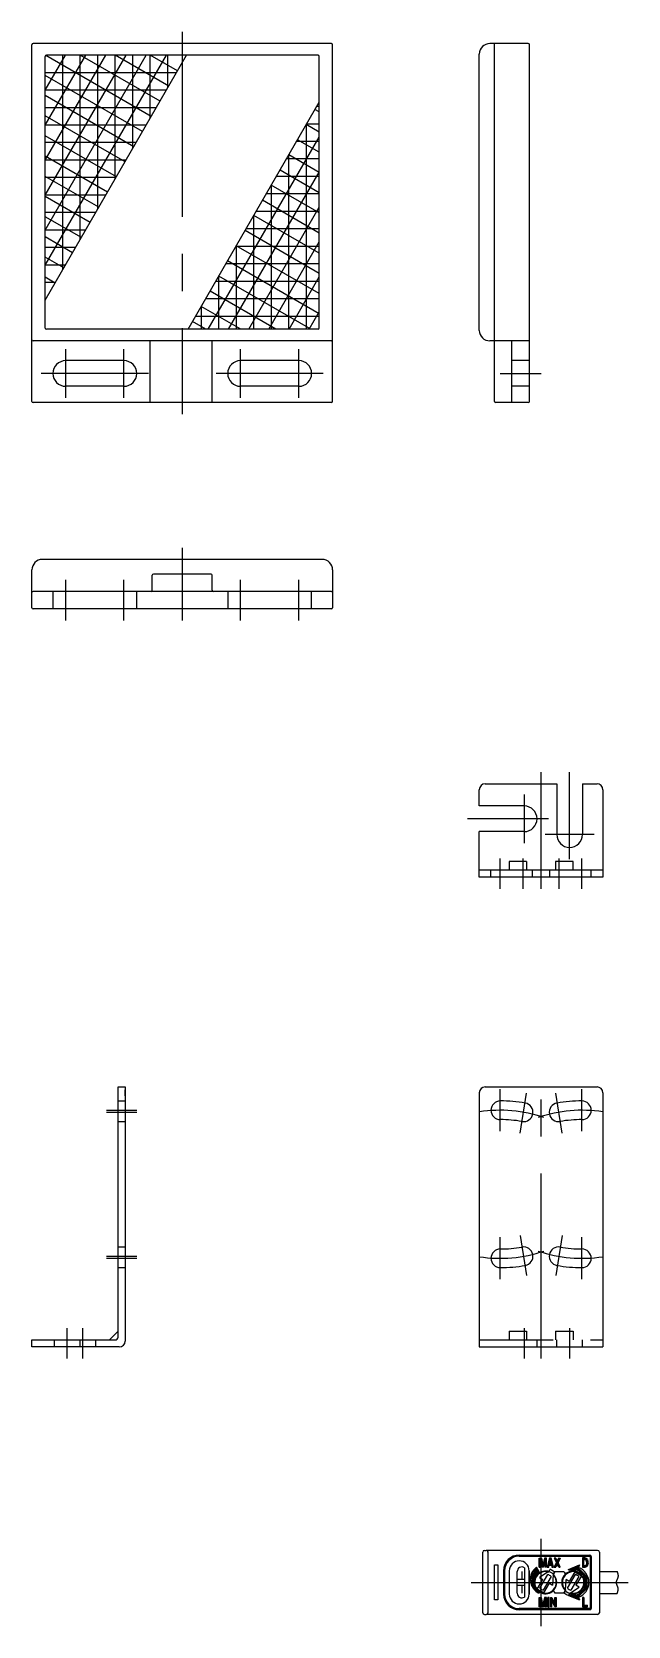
# Model space of a CAD drawing. Extents: x -19 to 102, y -28 to 519.
# Drawn here: x 0 to 102.3, y 245.7 to 519.2 of the extents above; entities that cross this region are included whole.
import ezdxf

# ---------------------------------------------------------------- set-up
doc = ezdxf.new("R2010")
doc.units = 0
doc.linetypes.add('CENTER', pattern=[50.8, 31.75, -6.35, 6.35, -6.35])
doc.linetypes.add('DASHED', pattern=[19.05, 12.7, -6.35])
doc.layers.get('0').update_dxf_attribs({"linetype": 'CONTINUOUS'})
doc.layers.add('CENTER', color=1, linetype='CONTINUOUS')

# ---------------------------------------------------------------- blocks, each defined once
blk = doc.blocks.new('*U2')
at = {"color": 3, "linetype": 'CONTINUOUS'}
for points in [[(88.82, 257.41), (88.43, 255.84), (88.96, 257.07)], [(88.96, 257.07), (89.1, 257.41), (88.82, 257.41)], [(89.1, 257.41), (88.96, 257.07), (89.49, 255.84)], [(88.96, 257.07), (88.43, 255.84), (88.81, 256.41)], [(88.81, 256.41), (88.43, 255.84), (88.75, 256.18)], [(88.75, 256.18), (88.43, 255.84), (88.69, 255.84)], [(88.75, 256.18), (89.11, 256.41), (88.81, 256.41)], [(89.11, 256.41), (88.75, 256.18), (89.17, 256.18)], [(88.96, 257.07), (89.11, 256.41), (89.49, 255.84)], [(89.11, 256.41), (89.17, 256.18), (89.49, 255.84)], [(89.17, 256.18), (89.23, 255.84), (89.49, 255.84)]]:
    blk.add_solid(points, dxfattribs=at)
blk = doc.blocks.new('*U3')
at = {"color": 3, "linetype": 'CONTINUOUS'}
for points in [[(90.14, 256.96), (89.91, 257.41), (89.63, 257.41)], [(89.63, 257.41), (89.98, 256.68), (90.14, 256.96)], [(90.14, 256.96), (90.62, 257.41), (90.33, 257.41)], [(90.62, 257.41), (90.14, 256.96), (90.27, 256.68)], [(89.98, 256.68), (89.59, 255.84), (90.14, 256.38)], [(90.14, 256.38), (89.59, 255.84), (89.88, 255.84)], [(90.14, 256.96), (89.98, 256.68), (90.27, 256.68)], [(89.98, 256.68), (90.14, 256.38), (90.27, 256.68)], [(90.27, 256.68), (90.14, 256.38), (90.65, 255.84)], [(90.14, 256.38), (90.38, 255.84), (90.65, 255.84)]]:
    blk.add_solid(points, dxfattribs=at)
blk = doc.blocks.new('*U4')
at = {"color": 3, "linetype": 'CONTINUOUS', "extrusion": (0, 0, -1)}
for points in [[(-87.06, 257.41), (-87.29, 256.96), (-87.06, 255.84)], [(-87.29, 256.96), (-87.06, 257.41), (-87.41, 257.41)], [(-87.41, 257.41), (-87.67, 256.26), (-87.29, 256.96)], [(-87.92, 257.41), (-88.03, 256.96), (-87.67, 256.26)], [(-88.03, 256.96), (-87.92, 257.41), (-88.27, 257.41)], [(-88.27, 257.41), (-88.27, 255.84), (-88.03, 256.96)], [(-87.29, 256.96), (-87.29, 255.84), (-87.06, 255.84)], [(-87.29, 256.96), (-87.67, 256.26), (-87.53, 255.84)], [(-87.67, 256.26), (-87.79, 255.84), (-87.53, 255.84)], [(-88.03, 256.96), (-87.79, 255.84), (-87.67, 256.26)], [(-88.03, 256.96), (-88.27, 255.84), (-88.03, 255.84)]]:
    blk.add_solid(points, dxfattribs=at)
blk = doc.blocks.new('*U5')
at = {"color": 3, "linetype": 'CONTINUOUS', "extrusion": (0, 0, -1)}
for points in [[(-88.96, 250.64), (-89.2, 250.16), (-88.96, 249.07)], [(-89.2, 250.16), (-88.96, 250.64), (-89.23, 250.64)], [(-89.2, 250.16), (-89.2, 249.07), (-88.96, 249.07)], [(-89.23, 250.64), (-89.73, 249.58), (-89.2, 250.16)], [(-89.2, 250.16), (-89.73, 249.58), (-89.72, 249.07)], [(-89.73, 249.58), (-89.97, 249.07), (-89.72, 249.07)], [(-89.73, 249.58), (-89.73, 250.64), (-89.97, 250.64)], [(-89.97, 250.64), (-89.97, 249.07), (-89.73, 249.58)]]:
    blk.add_solid(points, dxfattribs=at)
blk = doc.blocks.new('*U6')
at = {"color": 3, "linetype": 'CONTINUOUS'}
for points in [[(88.61, 249.86), (88.74, 250.65), (88.49, 250.65)], [(88.61, 249.86), (88.49, 250.65), (88.49, 249.07)], [(88.61, 249.86), (88.49, 249.07), (88.74, 249.07)], [(88.61, 249.86), (88.74, 249.07), (88.74, 250.65)]]:
    blk.add_solid(points, dxfattribs=at)
blk = doc.blocks.new('*U7')
at = {"color": 3, "linetype": 'CONTINUOUS'}
for points in [[(87.06, 250.64), (87.06, 249.07), (87.29, 250.19)], [(87.29, 250.19), (87.41, 250.64), (87.06, 250.64)], [(87.29, 250.19), (87.06, 249.07), (87.29, 249.07)], [(87.41, 250.64), (87.29, 250.19), (87.67, 249.49)], [(87.29, 250.19), (87.53, 249.07), (87.67, 249.49)], [(87.67, 249.49), (87.53, 249.07), (87.79, 249.07)], [(87.92, 250.64), (87.67, 249.49), (88.03, 250.19)], [(88.03, 250.19), (87.67, 249.49), (87.79, 249.07)], [(88.03, 250.19), (88.27, 250.64), (87.92, 250.64)], [(88.27, 250.64), (88.03, 250.19), (88.27, 249.07)], [(88.03, 250.19), (88.03, 249.07), (88.27, 249.07)]]:
    blk.add_solid(points, dxfattribs=at)
blk = doc.blocks.new('*U8')
at = {"color": 3, "linetype": 'CONTINUOUS'}
for points in [[(94.94, 257.42), (94.85, 257.43), (94.46, 257.43)], [(94.46, 257.43), (94.69, 257.18), (94.94, 257.42)], [(94.46, 257.43), (94.46, 255.84), (94.69, 257.18)], [(94.69, 257.18), (94.46, 255.84), (94.69, 256.09)], [(94.94, 257.42), (94.69, 257.18), (95.02, 257.4)], [(95.02, 257.4), (94.69, 257.18), (95.1, 257.37)], [(95.1, 257.37), (94.69, 257.18), (95.17, 257.32)], [(95.17, 257.32), (94.69, 257.18), (95.24, 257.26)], [(95.24, 257.26), (94.69, 257.18), (95.31, 257.18)], [(95.31, 257.18), (94.69, 257.18), (94.84, 257.18)], [(95.31, 257.18), (94.84, 257.18), (94.89, 257.17)], [(95.31, 257.18), (94.89, 257.17), (95.36, 257.07)], [(94.89, 257.17), (94.94, 257.16), (95.36, 257.07)], [(94.94, 257.16), (94.99, 257.14), (95.36, 257.07)], [(94.99, 257.14), (95.03, 257.11), (95.36, 257.07)], [(95.03, 257.11), (95.07, 257.07), (95.36, 257.07)], [(95.31, 256.09), (94.46, 255.84), (95.24, 256.01)], [(94.84, 256.09), (94.46, 255.84), (95.31, 256.09)], [(94.46, 255.84), (94.84, 256.09), (94.69, 256.09)], [(95.24, 256.01), (94.46, 255.84), (95.17, 255.95)], [(95.17, 255.95), (94.46, 255.84), (95.1, 255.9)], [(95.1, 255.9), (94.46, 255.84), (95.02, 255.87)], [(95.02, 255.87), (94.46, 255.84), (94.93, 255.85)], [(94.93, 255.85), (94.46, 255.84), (94.84, 255.84)], [(94.89, 256.1), (94.84, 256.09), (95.31, 256.09)], [(94.94, 256.11), (94.89, 256.1), (95.31, 256.09)], [(94.99, 256.13), (94.94, 256.11), (95.31, 256.09)], [(95.03, 256.16), (94.99, 256.13), (95.31, 256.09)], [(95.36, 256.2), (95.03, 256.16), (95.31, 256.09)], [(95.07, 256.2), (95.03, 256.16), (95.36, 256.2)], [(95.07, 257.07), (95.11, 257.02), (95.39, 256.95)], [(95.36, 257.07), (95.07, 257.07), (95.39, 256.95)], [(95.11, 256.25), (95.07, 256.2), (95.36, 256.2)], [(95.11, 257.02), (95.14, 256.95), (95.39, 256.95)], [(95.14, 256.32), (95.11, 256.25), (95.36, 256.2)], [(95.14, 256.95), (95.16, 256.86), (95.39, 256.95)], [(95.16, 256.41), (95.14, 256.32), (95.39, 256.32)], [(95.39, 256.32), (95.14, 256.32), (95.36, 256.2)], [(95.39, 256.95), (95.16, 256.86), (95.42, 256.8)], [(95.16, 256.86), (95.18, 256.76), (95.42, 256.8)], [(95.18, 256.51), (95.16, 256.41), (95.42, 256.47)], [(95.42, 256.47), (95.16, 256.41), (95.39, 256.32)], [(95.42, 256.8), (95.18, 256.76), (95.42, 256.64)], [(95.18, 256.76), (95.18, 256.64), (95.42, 256.64)], [(95.42, 256.64), (95.18, 256.51), (95.42, 256.47)], [(95.18, 256.64), (95.18, 256.51), (95.42, 256.64)]]:
    blk.add_solid(points, dxfattribs=at)
blk = doc.blocks.new('*U9')
at = {"color": 3, "linetype": 'CONTINUOUS'}
for points in [[(94.7, 249.33), (94.7, 250.64), (94.46, 250.64)], [(94.46, 250.64), (94.46, 249.07), (94.7, 249.33)], [(95.33, 249.33), (94.46, 249.07), (95.33, 249.07)], [(94.46, 249.07), (95.33, 249.33), (94.7, 249.33)]]:
    blk.add_solid(points, dxfattribs=at)
blk = doc.blocks.new('*U10')
at = {"color": 3, "linetype": 'CONTINUOUS', "extrusion": (0, 0, -1)}
for points in [[(-93.96, 256.24), (-93.79, 255.78), (-92.05, 255.47)], [(-93.79, 255.78), (-93.76, 255.25), (-92.05, 255.47)], [(-92.05, 255.47), (-93.76, 255.25), (-92.11, 255.31)], [(-93.79, 255.78), (-95.34, 254.31), (-93.76, 255.25)], [(-93.76, 255.25), (-95.34, 254.31), (-94.9, 254.07)], [(-94.9, 252.42), (-95.34, 252.17), (-93.76, 251.23)], [(-95.34, 252.17), (-93.79, 250.71), (-93.76, 251.23)], [(-95.34, 254.31), (-95.34, 252.17), (-94.9, 254.07)], [(-94.9, 254.07), (-95.34, 252.17), (-94.9, 252.42)], [(-92.11, 251.18), (-93.79, 250.71), (-92.05, 251.02)], [(-92.05, 251.02), (-93.79, 250.71), (-93.96, 250.24)], [(-93.76, 251.23), (-93.79, 250.71), (-92.11, 251.18)]]:
    blk.add_solid(points, dxfattribs=at)
blk = doc.blocks.new('*U11')
at = {"color": 3, "linetype": 'CONTINUOUS'}
for points in [[(86.6, 255.86), (85.6, 254.39), (87.06, 255.06)], [(87.06, 255.06), (85.6, 254.39), (86.14, 253.96)], [(85.6, 254.39), (85.77, 252.62), (86.14, 253.96)], [(86.14, 253.96), (85.77, 252.62), (86.14, 252.53)], [(85.77, 252.62), (87.04, 251.38), (86.14, 252.53)], [(86.14, 252.53), (87.04, 251.38), (87.06, 251.42)]]:
    blk.add_solid(points, dxfattribs=at)

msp = doc.modelspace()

# ---------------------------------------------------------------- linework, layer by layer
at = {"color": 7, "linetype": 'CONTINUOUS'}
for p, q in [((0, 455.84), (0, 517.04)), ((51.4, 517.24), (0.2, 517.24)), ((51.6, 455.84), (51.6, 517.04)), ((85.16, 517.24), (78.56, 517.24)), ((79.36, 455.84), (79.36, 517.24)), ((85.36, 455.84), (85.36, 517.04)), ((2.3, 503.24), (9.23, 515.24)), ((2.3, 497.24), (12.69, 515.24)), ((2.3, 491.24), (16.16, 515.24)), ((2.3, 485.24), (19.62, 515.24)), ((2.3, 479.24), (23.08, 515.24)), ((2.3, 473.24), (26.55, 515.24)), ((2.3, 509.24), (5.76, 515.24)), ((2.3, 468.44), (2.3, 515.04)), ((20.49, 504.74), (2.38, 515.2)), ((49.1, 515.24), (2.5, 515.24)), ((5.3, 478.44), (5.3, 515.24)), ((8.3, 483.64), (8.3, 515.24)), ((21.99, 507.34), (8.3, 515.24)), ((11.3, 488.83), (11.3, 515.24)), ((14.3, 494.03), (14.3, 515.24)), ((23.49, 509.94), (14.3, 515.24)), ((17.3, 499.22), (17.3, 515.24)), ((20.3, 504.42), (20.3, 515.24)), ((24.99, 512.54), (20.3, 515.24)), ((23.3, 509.62), (23.3, 515.24)), ((49.3, 468.44), (49.3, 515.04)), ((76.76, 468.04), (76.76, 515.44)), ((24.82, 512.24), (2.3, 512.24)), ((18.99, 502.15), (2.3, 511.78)), ((23.08, 509.24), (2.3, 509.24)), ((17.49, 499.55), (2.3, 508.32)), ((21.35, 506.24), (2.3, 506.24)), ((26.81, 468.24), (49.3, 507.2)), ((49.3, 506.44), (48.87, 506.44)), ((15.99, 496.95), (2.3, 504.85)), ((19.62, 503.24), (2.3, 503.24)), ((49.3, 502.05), (47.07, 503.34)), ((47.1, 468.24), (47.1, 503.39)), ((49.3, 503.44), (47.13, 503.44)), ((49.3, 505.51), (48.57, 505.93)), ((14.49, 494.35), (2.3, 501.39)), ((30.27, 468.24), (49.3, 501.2)), ((49.3, 498.58), (45.57, 500.74)), ((17.89, 500.24), (2.3, 500.24)), ((12.99, 491.75), (2.3, 497.92)), ((49.3, 495.12), (44.07, 498.14)), ((44.1, 468.24), (44.1, 498.19)), ((49.3, 500.44), (45.4, 500.44)), ((16.16, 497.24), (2.3, 497.24)), ((33.74, 468.24), (49.3, 495.2)), ((49.3, 491.66), (42.57, 495.54)), ((49.3, 497.44), (43.67, 497.44)), ((11.49, 489.15), (2.3, 494.46)), ((14.42, 494.24), (2.3, 494.24)), ((49.3, 488.19), (41.07, 492.94)), ((41.1, 468.24), (41.1, 492.99)), ((49.3, 494.44), (41.94, 494.44)), ((12.69, 491.24), (2.3, 491.24)), ((9.99, 486.56), (2.3, 490.99)), ((49.3, 484.73), (39.57, 490.35)), ((49.3, 491.44), (40.21, 491.44)), ((10.96, 488.24), (2.3, 488.24)), ((8.49, 483.96), (2.3, 487.53)), ((37.2, 468.24), (49.3, 489.2)), ((49.3, 481.26), (38.07, 487.75)), ((38.1, 468.24), (38.1, 487.8)), ((49.3, 488.44), (38.47, 488.44)), ((9.23, 485.24), (2.3, 485.24)), ((49.3, 477.8), (36.57, 485.15)), ((49.3, 485.44), (36.74, 485.44)), ((6.99, 481.36), (2.3, 484.07)), ((7.5, 482.24), (2.3, 482.24)), ((49.3, 482.44), (35.01, 482.44)), ((49.3, 474.34), (35.07, 482.55)), ((35.1, 468.24), (35.1, 482.6)), ((40.67, 468.24), (49.3, 483.2)), ((5.49, 478.76), (2.3, 480.6)), ((5.76, 479.24), (2.3, 479.24)), ((49.3, 479.44), (33.28, 479.44)), ((49.3, 470.87), (33.57, 479.95)), ((3.99, 476.16), (2.3, 477.14)), ((4.03, 476.24), (2.3, 476.24)), ((49.3, 476.44), (31.54, 476.44)), ((47.85, 468.24), (32.07, 477.35)), ((32.1, 468.24), (32.1, 477.4)), ((44.13, 468.24), (49.3, 477.2)), ((49.3, 473.44), (29.81, 473.44)), ((41.85, 468.24), (30.57, 474.76)), ((49.3, 470.44), (28.08, 470.44)), ((35.85, 468.24), (29.07, 472.16)), ((29.1, 468.24), (29.1, 472.21)), ((47.6, 468.24), (49.3, 471.2)), ((49.1, 468.24), (2.5, 468.24)), ((29.85, 468.24), (27.57, 469.56)), ((51.4, 466.24), (0.2, 466.24)), ((20.3, 455.64), (20.3, 466.24)), ((30.95, 455.64), (30.95, 466.24)), ((79.36, 466.24), (78.56, 466.24)), ((85.36, 466.24), (79.36, 466.24)), ((82.36, 455.64), (82.36, 466.24)), ((15.8, 462.84), (5.8, 462.84)), ((45.8, 462.84), (35.8, 462.84)), ((15.8, 458.44), (5.8, 458.44)), ((45.8, 458.44), (35.8, 458.44)), ((51.4, 455.64), (0.2, 455.64)), ((85.16, 455.64), (79.56, 455.64)), ((0, 420.44), (0, 426.94)), ((49.8, 428.74), (1.8, 428.74)), ((51.6, 426.94), (51.6, 420.44)), ((20.65, 423.44), (20.65, 426.04)), ((30.75, 426.24), (20.85, 426.24)), ((30.95, 423.44), (30.95, 426.04)), ((51.4, 423.24), (0.2, 423.24)), ((51.4, 420.24), (0.2, 420.24)), ((76.76, 386.44), (76.76, 389.24)), ((77.76, 390.24), (90.06, 390.24)), ((90.06, 390.24), (90.06, 381.54)), ((94.46, 390.24), (96.96, 390.24)), ((94.46, 390.24), (94.46, 381.54)), ((97.96, 389.24), (97.96, 375.44)), ((84.46, 386.44), (76.76, 386.44)), ((76.76, 375.44), (76.76, 382.04)), ((84.46, 382.04), (76.76, 382.04)), ((97.96, 375.44), (76.76, 375.44)), ((76.76, 374.24), (76.76, 375.44)), ((84.86, 376.94), (81.86, 376.94)), ((81.86, 376.94), (81.86, 375.44)), ((84.86, 376.94), (84.86, 375.44)), ((92.86, 376.94), (89.86, 376.94)), ((89.86, 376.94), (89.86, 375.44)), ((92.86, 375.44), (92.86, 376.94)), ((97.96, 375.44), (97.96, 374.24)), ((97.96, 374.24), (76.76, 374.24)), ((97.96, 374.24), (76.76, 374.24)), ((14.8, 295.34), (14.8, 338.24)), ((14.8, 338.24), (16, 338.24)), ((16, 338.24), (16, 294.64)), ((16, 337.74), (16, 336.74)), ((16, 336.74), (16, 337.74)), ((76.76, 337.24), (76.76, 314.04)), ((77.76, 338.24), (96.96, 338.24)), ((97.96, 337.24), (97.96, 293.64)), ((80.36, 332.66), (80.36, 332.65)), ((94.36, 332.66), (94.36, 332.65)), ((76.76, 314.04), (76.76, 293.64)), ((80.36, 310.43), (80.36, 310.44)), ((94.36, 310.43), (94.36, 310.44)), ((13.3, 294.84), (14.8, 296.34)), ((14.8, 295.34), (14.8, 296.34)), ((0, 294.84), (3.8, 294.84)), ((0, 293.64), (0, 294.84)), ((3.8, 293.64), (0, 293.64)), ((3.8, 294.84), (8.2, 294.84)), ((3.8, 294.84), (3.8, 293.64)), ((8.2, 293.64), (3.8, 293.64)), ((8.2, 294.84), (13.3, 294.84)), ((8.2, 294.84), (8.2, 293.64)), ((15, 293.64), (8.2, 293.64)), ((13.3, 294.84), (14.3, 294.84)), ((76.76, 293.64), (97.96, 293.64)), ((77.36, 248.04), (77.36, 258.44)), ((77.66, 258.74), (77.93, 258.74)), ((78.42, 258.74), (77.93, 258.74)), ((78.21, 258.44), (78.21, 248.04)), ((79.06, 258.74), (78.42, 258.74)), ((96.16, 258.74), (79.06, 258.74)), ((83.61, 257.94), (95.71, 257.94)), ((83.61, 257.74), (95.71, 257.74)), ((87.06, 257.41), (87.41, 257.41)), ((87.06, 255.84), (87.06, 257.41)), ((87.41, 257.41), (87.67, 256.26)), ((87.92, 257.41), (87.67, 256.26)), ((88.27, 257.41), (87.92, 257.41)), ((88.27, 255.84), (88.27, 257.41)), ((88.82, 257.41), (88.43, 255.84)), ((89.1, 257.41), (88.82, 257.41)), ((89.49, 255.84), (89.1, 257.41)), ((89.91, 257.41), (89.63, 257.41)), ((89.63, 257.41), (89.98, 256.68)), ((89.91, 257.41), (90.14, 256.96)), ((90.33, 257.41), (90.14, 256.96)), ((90.62, 257.41), (90.27, 256.68)), ((90.33, 257.41), (90.62, 257.41)), ((94.85, 257.43), (94.46, 257.43)), ((94.46, 257.43), (94.46, 255.84)), ((94.69, 257.18), (94.84, 257.18)), ((94.69, 256.09), (94.69, 257.18)), ((94.84, 257.18), (94.89, 257.17)), ((94.94, 257.42), (94.85, 257.43)), ((94.94, 257.16), (94.89, 257.17)), ((95.02, 257.4), (94.94, 257.42)), ((94.94, 257.16), (94.99, 257.14)), ((94.99, 257.14), (95.03, 257.11)), ((95.1, 257.37), (95.02, 257.4)), ((95.03, 257.11), (95.07, 257.07)), ((95.17, 257.32), (95.1, 257.37)), ((95.24, 257.26), (95.17, 257.32)), ((95.31, 257.18), (95.24, 257.26)), ((95.31, 257.18), (95.36, 257.07)), ((95.81, 248.84), (95.81, 257.64)), ((96.01, 248.84), (96.01, 257.64)), ((97.06, 258.74), (96.16, 258.74)), ((97.36, 258.44), (97.36, 248.04)), ((79.36, 256.24), (79.96, 256.24)), ((79.36, 250.24), (79.36, 256.24)), ((79.96, 256.24), (79.96, 250.24)), ((80.91, 255.24), (80.91, 251.24)), ((81.11, 255.24), (81.11, 251.24)), ((81.91, 255.24), (81.91, 251.24)), ((81.91, 255.24), (81.91, 251.24)), ((83.26, 253.74), (83.26, 255.09)), ((84.06, 255.09), (84.06, 253.74)), ((84.51, 255.75), (84.51, 253.74)), ((85.31, 251.24), (85.31, 255.24)), ((85.31, 255.24), (85.31, 251.24)), ((87.06, 255.06), (86.6, 255.86)), ((87.06, 255.84), (87.29, 255.84)), ((88.56, 255.04), (87.09, 254.07)), ((87.14, 252.24), (88.49, 254.59)), ((87.29, 256.96), (87.29, 255.84)), ((87.53, 255.84), (87.29, 256.96)), ((87.79, 255.84), (87.53, 255.84)), ((87.79, 255.84), (88.03, 256.96)), ((88.03, 256.96), (88.03, 255.84)), ((88.27, 255.84), (88.03, 255.84)), ((88.43, 255.84), (88.69, 255.84)), ((88.62, 255.02), (88.84, 255.39)), ((88.69, 255.84), (88.75, 256.18)), ((88.75, 256.18), (89.17, 256.18)), ((88.81, 256.41), (88.96, 257.07)), ((89.11, 256.41), (88.81, 256.41)), ((88.96, 257.07), (89.11, 256.41)), ((89.17, 256.18), (89.23, 255.84)), ((89.23, 255.84), (89.49, 255.84)), ((89.44, 254.53), (89.34, 252.77)), ((89.61, 254.94), (89.4, 254.57)), ((89.64, 254.99), (89.49, 254.73)), ((89.59, 255.84), (89.98, 256.68)), ((89.59, 255.84), (89.88, 255.84)), ((91.25, 255.04), (89.73, 255.04)), ((90.14, 256.38), (89.88, 255.84)), ((90.38, 255.84), (90.14, 256.38)), ((90.65, 255.84), (90.27, 256.68)), ((90.38, 255.84), (90.65, 255.84)), ((91.33, 254.99), (91.49, 254.73)), ((91.88, 252.24), (93.24, 254.59)), ((92.05, 255.47), (93.96, 256.24)), ((92.11, 255.31), (92.05, 255.47)), ((93.15, 255.04), (92.2, 253.4)), ((93.08, 255.08), (93.15, 255.04)), ((93.15, 255.04), (94.28, 254.39)), ((94.28, 254.39), (93.33, 252.75)), ((93.96, 256.24), (93.79, 255.78)), ((94.28, 254.39), (94.35, 254.35)), ((94.46, 255.84), (94.84, 255.84)), ((94.84, 256.09), (94.69, 256.09)), ((94.89, 256.1), (94.84, 256.09)), ((94.84, 255.84), (94.93, 255.85)), ((94.94, 256.11), (94.89, 256.1)), ((95.02, 255.87), (94.93, 255.85)), ((94.99, 256.13), (94.94, 256.11)), ((95.03, 256.16), (94.99, 256.13)), ((95.1, 255.9), (95.02, 255.87)), ((95.07, 256.2), (95.03, 256.16)), ((95.07, 257.07), (95.11, 257.02)), ((95.11, 256.25), (95.07, 256.2)), ((95.1, 255.9), (95.17, 255.95)), ((95.11, 257.02), (95.14, 256.95)), ((95.11, 256.25), (95.14, 256.32)), ((95.14, 256.95), (95.16, 256.86)), ((95.16, 256.41), (95.14, 256.32)), ((95.18, 256.76), (95.16, 256.86)), ((95.18, 256.51), (95.16, 256.41)), ((95.17, 255.95), (95.24, 256.01)), ((95.18, 256.76), (95.18, 256.64)), ((95.18, 256.64), (95.18, 256.51)), ((95.31, 256.09), (95.24, 256.01)), ((95.31, 256.09), (95.36, 256.2)), ((95.39, 256.95), (95.36, 257.07)), ((95.36, 256.2), (95.39, 256.32)), ((95.42, 256.8), (95.39, 256.95)), ((95.42, 256.47), (95.39, 256.32)), ((95.42, 256.64), (95.42, 256.8)), ((95.42, 256.47), (95.42, 256.64)), ((97.36, 255.14), (100.42, 255.14)), ((83.26, 252.74), (83.26, 253.74)), ((84.06, 253.74), (83.26, 253.74)), ((83.26, 251.39), (83.26, 252.74)), ((83.26, 252.74), (84.06, 252.74)), ((84.51, 253.74), (84.06, 253.74)), ((84.06, 252.74), (84.06, 251.39)), ((84.06, 252.74), (84.51, 252.74)), ((84.51, 253.74), (84.51, 252.74)), ((84.51, 252.74), (84.51, 250.73)), ((86.7, 252.1), (86.63, 252.14)), ((86.7, 252.1), (87.65, 253.74)), ((87.83, 251.45), (86.7, 252.1)), ((87.09, 254.07), (87.65, 253.74)), ((89.1, 254.24), (87.74, 251.9)), ((87.83, 251.45), (88.78, 253.09)), ((88.78, 253.09), (89.34, 252.77)), ((89.49, 251.76), (89.64, 251.49)), ((91.33, 251.49), (91.49, 251.76)), ((91.36, 251.54), (91.58, 251.91)), ((91.53, 251.96), (91.64, 253.72)), ((92.2, 253.4), (91.64, 253.72)), ((92.41, 251.45), (93.89, 252.42)), ((93.84, 254.24), (92.49, 251.89)), ((93.89, 252.42), (93.33, 252.75)), ((79.96, 250.24), (79.36, 250.24)), ((87.06, 251.42), (87.04, 251.38)), ((87.06, 250.64), (87.41, 250.64)), ((87.06, 249.07), (87.06, 250.64)), ((87.29, 249.07), (87.06, 249.07)), ((87.29, 249.07), (87.29, 250.19)), ((87.29, 250.19), (87.53, 249.07)), ((87.67, 249.49), (87.41, 250.64)), ((87.79, 249.07), (87.53, 249.07)), ((87.92, 250.64), (87.67, 249.49)), ((88.03, 250.19), (87.79, 249.07)), ((87.9, 251.41), (87.83, 251.45)), ((88.27, 250.64), (87.92, 250.64)), ((88.03, 249.07), (88.03, 250.19)), ((88.27, 249.07), (88.03, 249.07)), ((88.27, 250.64), (88.27, 249.07)), ((88.74, 250.65), (88.49, 250.65)), ((88.49, 250.65), (88.49, 249.07)), ((88.49, 249.07), (88.74, 249.07)), ((88.74, 249.07), (88.74, 250.65)), ((88.96, 250.64), (89.23, 250.64)), ((88.96, 250.64), (88.96, 249.07)), ((89.2, 249.07), (88.96, 249.07)), ((89.2, 249.07), (89.2, 250.16)), ((89.72, 249.07), (89.2, 250.16)), ((89.23, 250.64), (89.73, 249.58)), ((89.97, 249.07), (89.72, 249.07)), ((89.73, 251.44), (91.25, 251.44)), ((89.73, 249.58), (89.73, 250.64)), ((89.73, 250.64), (89.97, 250.64)), ((89.97, 250.64), (89.97, 249.07)), ((92.11, 251.18), (92.05, 251.02)), ((92.05, 251.02), (93.96, 250.24)), ((92.36, 251.46), (92.14, 251.09)), ((93.79, 250.71), (93.96, 250.24)), ((94.46, 250.64), (94.46, 249.07)), ((94.7, 250.64), (94.46, 250.64)), ((94.46, 249.07), (95.33, 249.07)), ((94.7, 250.64), (94.7, 249.33)), ((94.7, 249.33), (95.33, 249.33)), ((95.33, 249.07), (95.33, 249.33)), ((97.36, 251.34), (100.42, 251.34)), ((77.66, 247.74), (77.93, 247.74)), ((78.42, 247.74), (77.93, 247.74)), ((79.06, 247.74), (78.42, 247.74)), ((96.16, 247.74), (79.06, 247.74)), ((95.71, 248.74), (83.61, 248.74)), ((95.71, 248.54), (83.61, 248.54)), ((97.06, 247.74), (96.16, 247.74))]:
    msp.add_line(p, q, dxfattribs=at)
at = {"color": 3, "linetype": 'DASHED'}
for p, q in [((85.36, 462.84), (82.36, 462.84)), ((85.36, 458.44), (82.36, 458.44)), ((3.6, 423.24), (3.6, 420.24)), ((18, 420.24), (18, 423.24)), ((33.6, 423.24), (33.6, 420.24)), ((48, 420.24), (48, 423.24)), ((78.76, 374.24), (78.76, 375.44)), ((85.89, 374.24), (85.89, 375.44)), ((88.84, 374.24), (88.84, 375.44)), ((95.96, 374.24), (95.96, 375.44)), ((14.8, 335.84), (16, 335.84)), ((14.8, 332.29), (16, 332.29)), ((14.8, 310.8), (16, 310.8)), ((14.8, 307.25), (16, 307.25)), ((81.86, 296.34), (84.86, 296.34)), ((81.86, 296.34), (81.86, 294.84)), ((84.86, 296.34), (84.86, 294.84)), ((89.86, 296.34), (92.86, 296.34)), ((89.86, 296.34), (89.86, 294.84)), ((92.86, 296.34), (92.86, 294.84)), ((10.9, 294.84), (10.9, 293.64)), ((76.76, 294.84), (97.96, 294.84)), ((86.66, 293.64), (86.66, 294.84)), ((90.06, 293.64), (90.06, 294.84)), ((94.46, 293.64), (94.46, 294.84))]:
    msp.add_line(p, q, dxfattribs=at)
at = {"color": 7}
for points in [[(78.21, 258.44, 0), (78.21, 258.44, 0), (78.21, 258.45, 0), (78.21, 258.45, 0), (78.21, 258.45, 0), (78.21, 258.45, 0), (78.21, 258.45, 0), (78.21, 258.46, 0), (78.21, 258.46, 0), (78.21, 258.46, 0), (78.21, 258.46, 0), (78.21, 258.46, 0), (78.21, 258.46, 0), (78.21, 258.47, 0), (78.21, 258.47, 0), (78.21, 258.47, 0), (78.21, 258.47, 0), (78.21, 258.47, 0), (78.22, 258.48, 0), (78.22, 258.48, 0), (78.22, 258.48, 0), (78.22, 258.48, 0), (78.22, 258.48, 0), (78.22, 258.49, 0), (78.22, 258.49, 0), (78.22, 258.49, 0), (78.22, 258.49, 0), (78.22, 258.49, 0), (78.22, 258.49, 0), (78.22, 258.5, 0), (78.22, 258.5, 0), (78.22, 258.5, 0), (78.22, 258.5, 0), (78.22, 258.5, 0), (78.22, 258.5, 0), (78.22, 258.51, 0), (78.22, 258.51, 0), (78.22, 258.51, 0), (78.22, 258.51, 0), (78.22, 258.51, 0), (78.22, 258.52, 0), (78.22, 258.52, 0), (78.22, 258.52, 0), (78.22, 258.52, 0), (78.22, 258.52, 0), (78.22, 258.52, 0), (78.22, 258.53, 0), (78.22, 258.53, 0), (78.22, 258.53, 0), (78.22, 258.53, 0), (78.22, 258.53, 0), (78.22, 258.54, 0), (78.22, 258.54, 0), (78.22, 258.54, 0), (78.22, 258.54, 0), (78.22, 258.54, 0), (78.22, 258.54, 0), (78.23, 258.55, 0), (78.23, 258.55, 0), (78.23, 258.55, 0), (78.23, 258.55, 0), (78.23, 258.55, 0), (78.23, 258.55, 0), (78.23, 258.56, 0), (78.23, 258.56, 0), (78.23, 258.56, 0), (78.23, 258.56, 0), (78.23, 258.56, 0), (78.23, 258.56, 0), (78.23, 258.57, 0), (78.23, 258.57, 0), (78.23, 258.57, 0), (78.23, 258.57, 0), (78.23, 258.57, 0), (78.23, 258.57, 0), (78.23, 258.58, 0), (78.23, 258.58, 0), (78.24, 258.58, 0), (78.24, 258.58, 0), (78.24, 258.58, 0), (78.24, 258.58, 0), (78.24, 258.59, 0), (78.24, 258.59, 0), (78.24, 258.59, 0), (78.24, 258.59, 0), (78.24, 258.59, 0), (78.24, 258.6, 0), (78.24, 258.6, 0), (78.24, 258.6, 0), (78.24, 258.6, 0), (78.24, 258.6, 0), (78.24, 258.6, 0), (78.25, 258.61, 0), (78.25, 258.61, 0), (78.25, 258.61, 0), (78.25, 258.61, 0), (78.25, 258.61, 0), (78.25, 258.61, 0), (78.25, 258.62, 0), (78.25, 258.62, 0), (78.25, 258.62, 0), (78.25, 258.62, 0), (78.25, 258.62, 0), (78.25, 258.62, 0), (78.26, 258.62, 0), (78.26, 258.63, 0), (78.26, 258.63, 0), (78.26, 258.63, 0), (78.26, 258.63, 0), (78.26, 258.63, 0), (78.26, 258.63, 0), (78.26, 258.64, 0), (78.26, 258.64, 0), (78.26, 258.64, 0), (78.26, 258.64, 0), (78.27, 258.64, 0), (78.27, 258.64, 0), (78.27, 258.64, 0), (78.27, 258.65, 0), (78.27, 258.65, 0), (78.27, 258.65, 0), (78.27, 258.65, 0), (78.27, 258.65, 0), (78.27, 258.65, 0), (78.27, 258.66, 0), (78.28, 258.66, 0), (78.28, 258.66, 0), (78.28, 258.66, 0), (78.28, 258.66, 0), (78.28, 258.66, 0), (78.28, 258.67, 0), (78.28, 258.67, 0), (78.28, 258.67, 0), (78.28, 258.67, 0), (78.29, 258.67, 0), (78.29, 258.67, 0), (78.29, 258.67, 0), (78.29, 258.68, 0), (78.29, 258.68, 0), (78.29, 258.68, 0), (78.29, 258.68, 0), (78.29, 258.68, 0), (78.3, 258.68, 0), (78.3, 258.68, 0), (78.3, 258.69, 0), (78.3, 258.69, 0), (78.3, 258.69, 0), (78.3, 258.69, 0), (78.3, 258.69, 0), (78.3, 258.69, 0), (78.31, 258.69, 0), (78.31, 258.69, 0), (78.31, 258.69, 0), (78.31, 258.7, 0), (78.31, 258.7, 0), (78.31, 258.7, 0), (78.31, 258.7, 0), (78.31, 258.7, 0), (78.32, 258.7, 0), (78.32, 258.7, 0), (78.32, 258.7, 0), (78.32, 258.71, 0), (78.32, 258.71, 0), (78.32, 258.71, 0), (78.32, 258.71, 0), (78.33, 258.71, 0), (78.33, 258.71, 0), (78.33, 258.71, 0), (78.33, 258.71, 0), (78.33, 258.71, 0), (78.33, 258.71, 0), (78.33, 258.72, 0), (78.34, 258.72, 0), (78.34, 258.72, 0), (78.34, 258.72, 0), (78.34, 258.72, 0), (78.34, 258.72, 0), (78.34, 258.72, 0), (78.35, 258.72, 0), (78.35, 258.72, 0), (78.35, 258.72, 0), (78.35, 258.72, 0), (78.35, 258.73, 0), (78.35, 258.73, 0), (78.36, 258.73, 0), (78.36, 258.73, 0), (78.36, 258.73, 0), (78.36, 258.73, 0), (78.36, 258.73, 0), (78.36, 258.73, 0), (78.37, 258.73, 0), (78.37, 258.73, 0), (78.37, 258.73, 0), (78.37, 258.73, 0), (78.37, 258.73, 0), (78.37, 258.73, 0), (78.38, 258.73, 0), (78.38, 258.73, 0), (78.38, 258.73, 0), (78.38, 258.74, 0), (78.38, 258.74, 0), (78.38, 258.74, 0), (78.39, 258.74, 0), (78.39, 258.74, 0), (78.39, 258.74, 0), (78.39, 258.74, 0), (78.39, 258.74, 0), (78.4, 258.74, 0), (78.4, 258.74, 0), (78.4, 258.74, 0), (78.4, 258.74, 0), (78.4, 258.74, 0), (78.4, 258.74, 0), (78.41, 258.74, 0), (78.41, 258.74, 0), (78.41, 258.74, 0), (78.41, 258.74, 0), (78.41, 258.74, 0), (78.42, 258.74, 0), (78.42, 258.74, 0), (78.42, 258.74, 0), (78.42, 258.74, 0), (78.42, 258.74, 0), (78.42, 258.74, 0)], [(78.42, 247.74, 0), (78.42, 247.74, 0), (78.42, 247.74, 0), (78.42, 247.74, 0), (78.42, 247.75, 0), (78.42, 247.75, 0), (78.41, 247.75, 0), (78.41, 247.75, 0), (78.41, 247.75, 0), (78.41, 247.75, 0), (78.41, 247.75, 0), (78.4, 247.75, 0), (78.4, 247.75, 0), (78.4, 247.75, 0), (78.4, 247.75, 0), (78.4, 247.75, 0), (78.4, 247.75, 0), (78.39, 247.75, 0), (78.39, 247.75, 0), (78.39, 247.75, 0), (78.39, 247.75, 0), (78.39, 247.75, 0), (78.38, 247.75, 0), (78.38, 247.75, 0), (78.38, 247.75, 0), (78.38, 247.75, 0), (78.38, 247.75, 0), (78.38, 247.75, 0), (78.37, 247.75, 0), (78.37, 247.75, 0), (78.37, 247.75, 0), (78.37, 247.76, 0), (78.37, 247.76, 0), (78.37, 247.76, 0), (78.36, 247.76, 0), (78.36, 247.76, 0), (78.36, 247.76, 0), (78.36, 247.76, 0), (78.36, 247.76, 0), (78.36, 247.76, 0), (78.35, 247.76, 0), (78.35, 247.76, 0), (78.35, 247.76, 0), (78.35, 247.76, 0), (78.35, 247.76, 0), (78.35, 247.76, 0), (78.34, 247.77, 0), (78.34, 247.77, 0), (78.34, 247.77, 0), (78.34, 247.77, 0), (78.34, 247.77, 0), (78.34, 247.77, 0), (78.33, 247.77, 0), (78.33, 247.77, 0), (78.33, 247.77, 0), (78.33, 247.77, 0), (78.33, 247.78, 0), (78.33, 247.78, 0), (78.33, 247.78, 0), (78.32, 247.78, 0), (78.32, 247.78, 0), (78.32, 247.78, 0), (78.32, 247.78, 0), (78.32, 247.78, 0), (78.32, 247.78, 0), (78.32, 247.78, 0), (78.31, 247.79, 0), (78.31, 247.79, 0), (78.31, 247.79, 0), (78.31, 247.79, 0), (78.31, 247.79, 0), (78.31, 247.79, 0), (78.31, 247.79, 0), (78.31, 247.79, 0), (78.3, 247.8, 0), (78.3, 247.8, 0), (78.3, 247.8, 0), (78.3, 247.8, 0), (78.3, 247.8, 0), (78.3, 247.8, 0), (78.3, 247.8, 0), (78.3, 247.81, 0), (78.29, 247.81, 0), (78.29, 247.81, 0), (78.29, 247.81, 0), (78.29, 247.81, 0), (78.29, 247.81, 0), (78.29, 247.81, 0), (78.29, 247.81, 0), (78.29, 247.82, 0), (78.28, 247.82, 0), (78.28, 247.82, 0), (78.28, 247.82, 0), (78.28, 247.82, 0), (78.28, 247.82, 0), (78.28, 247.82, 0), (78.28, 247.83, 0), (78.28, 247.83, 0), (78.28, 247.83, 0), (78.27, 247.83, 0), (78.27, 247.83, 0), (78.27, 247.83, 0), (78.27, 247.84, 0), (78.27, 247.84, 0), (78.27, 247.84, 0), (78.27, 247.84, 0), (78.27, 247.84, 0), (78.27, 247.84, 0), (78.27, 247.84, 0), (78.26, 247.85, 0), (78.26, 247.85, 0), (78.26, 247.85, 0), (78.26, 247.85, 0), (78.26, 247.85, 0), (78.26, 247.85, 0), (78.26, 247.86, 0), (78.26, 247.86, 0), (78.26, 247.86, 0), (78.26, 247.86, 0), (78.26, 247.86, 0), (78.25, 247.86, 0), (78.25, 247.87, 0), (78.25, 247.87, 0), (78.25, 247.87, 0), (78.25, 247.87, 0), (78.25, 247.87, 0), (78.25, 247.87, 0), (78.25, 247.88, 0), (78.25, 247.88, 0), (78.25, 247.88, 0), (78.25, 247.88, 0), (78.25, 247.88, 0), (78.24, 247.88, 0), (78.24, 247.88, 0), (78.24, 247.89, 0), (78.24, 247.89, 0), (78.24, 247.89, 0), (78.24, 247.89, 0), (78.24, 247.89, 0), (78.24, 247.9, 0), (78.24, 247.9, 0), (78.24, 247.9, 0), (78.24, 247.9, 0), (78.24, 247.9, 0), (78.24, 247.9, 0), (78.24, 247.91, 0), (78.24, 247.91, 0), (78.23, 247.91, 0), (78.23, 247.91, 0), (78.23, 247.91, 0), (78.23, 247.91, 0), (78.23, 247.91, 0), (78.23, 247.92, 0), (78.23, 247.92, 0), (78.23, 247.92, 0), (78.23, 247.92, 0), (78.23, 247.92, 0), (78.23, 247.93, 0), (78.23, 247.93, 0), (78.23, 247.93, 0), (78.23, 247.93, 0), (78.23, 247.93, 0), (78.23, 247.93, 0), (78.23, 247.94, 0), (78.23, 247.94, 0), (78.23, 247.94, 0), (78.23, 247.94, 0), (78.22, 247.94, 0), (78.22, 247.94, 0), (78.22, 247.95, 0), (78.22, 247.95, 0), (78.22, 247.95, 0), (78.22, 247.95, 0), (78.22, 247.95, 0), (78.22, 247.96, 0), (78.22, 247.96, 0), (78.22, 247.96, 0), (78.22, 247.96, 0), (78.22, 247.96, 0), (78.22, 247.96, 0), (78.22, 247.97, 0), (78.22, 247.97, 0), (78.22, 247.97, 0), (78.22, 247.97, 0), (78.22, 247.97, 0), (78.22, 247.97, 0), (78.22, 247.98, 0), (78.22, 247.98, 0), (78.22, 247.98, 0), (78.22, 247.98, 0), (78.22, 247.98, 0), (78.22, 247.99, 0), (78.22, 247.99, 0), (78.22, 247.99, 0), (78.22, 247.99, 0), (78.22, 247.99, 0), (78.22, 248, 0), (78.22, 248, 0), (78.22, 248, 0), (78.22, 248, 0), (78.22, 248, 0), (78.22, 248, 0), (78.22, 248, 0), (78.22, 248.01, 0), (78.22, 248.01, 0), (78.22, 248.01, 0), (78.21, 248.01, 0), (78.21, 248.01, 0), (78.21, 248.02, 0), (78.21, 248.02, 0), (78.21, 248.02, 0), (78.21, 248.02, 0), (78.21, 248.02, 0), (78.21, 248.03, 0), (78.21, 248.03, 0), (78.21, 248.03, 0), (78.21, 248.03, 0), (78.21, 248.03, 0), (78.21, 248.03, 0), (78.21, 248.04, 0), (78.21, 248.04, 0), (78.21, 248.04, 0), (78.21, 248.04, 0), (78.21, 248.04, 0)]]:
    msp.add_polyline3d(points, dxfattribs=at)
at = {"color": 3}
msp.add_polyline3d([(100.42, 251.34, 0), (100.43, 251.36, 0), (100.44, 251.38, 0), (100.44, 251.4, 0), (100.45, 251.41, 0), (100.45, 251.43, 0), (100.46, 251.45, 0), (100.46, 251.47, 0), (100.47, 251.48, 0), (100.47, 251.5, 0), (100.48, 251.52, 0), (100.48, 251.54, 0), (100.49, 251.55, 0), (100.49, 251.57, 0), (100.5, 251.59, 0), (100.5, 251.6, 0), (100.51, 251.62, 0), (100.51, 251.64, 0), (100.52, 251.66, 0), (100.52, 251.68, 0), (100.53, 251.69, 0), (100.53, 251.71, 0), (100.53, 251.73, 0), (100.54, 251.75, 0), (100.54, 251.76, 0), (100.55, 251.78, 0), (100.55, 251.8, 0), (100.55, 251.81, 0), (100.56, 251.83, 0), (100.56, 251.85, 0), (100.56, 251.87, 0), (100.56, 251.88, 0), (100.57, 251.9, 0), (100.57, 251.92, 0), (100.57, 251.94, 0), (100.57, 251.95, 0), (100.58, 251.97, 0), (100.58, 251.99, 0), (100.58, 252, 0), (100.58, 252.02, 0), (100.58, 252.04, 0), (100.58, 252.06, 0), (100.58, 252.07, 0), (100.58, 252.09, 0), (100.58, 252.11, 0), (100.58, 252.13, 0), (100.58, 252.14, 0), (100.58, 252.16, 0), (100.58, 252.18, 0), (100.58, 252.19, 0), (100.58, 252.21, 0), (100.57, 252.23, 0), (100.57, 252.25, 0), (100.57, 252.26, 0), (100.57, 252.28, 0), (100.56, 252.3, 0), (100.56, 252.32, 0), (100.56, 252.33, 0), (100.55, 252.35, 0), (100.55, 252.37, 0), (100.54, 252.38, 0), (100.54, 252.4, 0), (100.53, 252.42, 0), (100.53, 252.44, 0), (100.52, 252.45, 0), (100.52, 252.47, 0), (100.51, 252.49, 0), (100.51, 252.5, 0), (100.5, 252.52, 0), (100.49, 252.54, 0), (100.49, 252.55, 0), (100.48, 252.57, 0), (100.47, 252.59, 0), (100.47, 252.6, 0), (100.46, 252.62, 0), (100.45, 252.64, 0), (100.45, 252.66, 0), (100.44, 252.67, 0), (100.44, 252.69, 0), (100.43, 252.71, 0), (100.42, 252.72, 0), (100.42, 252.74, 0), (100.41, 252.76, 0), (100.4, 252.78, 0), (100.39, 252.79, 0), (100.39, 252.81, 0), (100.38, 252.82, 0), (100.38, 252.84, 0), (100.37, 252.86, 0), (100.36, 252.88, 0), (100.36, 252.89, 0), (100.35, 252.91, 0), (100.35, 252.93, 0), (100.34, 252.94, 0), (100.34, 252.96, 0), (100.33, 252.98, 0), (100.33, 252.99, 0), (100.32, 253.01, 0), (100.32, 253.03, 0), (100.31, 253.04, 0), (100.31, 253.06, 0), (100.31, 253.08, 0), (100.3, 253.09, 0), (100.3, 253.11, 0), (100.3, 253.13, 0), (100.3, 253.14, 0), (100.3, 253.16, 0), (100.29, 253.18, 0), (100.29, 253.19, 0), (100.29, 253.21, 0), (100.29, 253.23, 0), (100.29, 253.24, 0), (100.29, 253.26, 0), (100.29, 253.28, 0), (100.3, 253.29, 0), (100.3, 253.31, 0), (100.3, 253.33, 0), (100.3, 253.34, 0), (100.31, 253.36, 0), (100.31, 253.38, 0), (100.31, 253.39, 0), (100.31, 253.41, 0), (100.32, 253.43, 0), (100.32, 253.44, 0), (100.33, 253.46, 0), (100.33, 253.48, 0), (100.34, 253.49, 0), (100.34, 253.51, 0), (100.35, 253.53, 0), (100.36, 253.54, 0), (100.36, 253.56, 0), (100.37, 253.58, 0), (100.38, 253.59, 0), (100.38, 253.61, 0), (100.39, 253.63, 0), (100.39, 253.64, 0), (100.4, 253.66, 0), (100.41, 253.68, 0), (100.42, 253.69, 0), (100.42, 253.71, 0), (100.43, 253.73, 0), (100.44, 253.74, 0), (100.44, 253.76, 0), (100.45, 253.78, 0), (100.46, 253.79, 0), (100.47, 253.81, 0), (100.47, 253.83, 0), (100.48, 253.84, 0), (100.49, 253.86, 0), (100.5, 253.88, 0), (100.5, 253.9, 0), (100.51, 253.91, 0), (100.52, 253.93, 0), (100.52, 253.94, 0), (100.53, 253.96, 0), (100.54, 253.98, 0), (100.54, 254, 0), (100.55, 254.01, 0), (100.56, 254.03, 0), (100.56, 254.05, 0), (100.57, 254.06, 0), (100.57, 254.08, 0), (100.58, 254.1, 0), (100.58, 254.11, 0), (100.59, 254.13, 0), (100.59, 254.15, 0), (100.6, 254.16, 0), (100.6, 254.18, 0), (100.6, 254.2, 0), (100.61, 254.21, 0), (100.61, 254.23, 0), (100.61, 254.25, 0), (100.61, 254.26, 0), (100.62, 254.28, 0), (100.62, 254.3, 0), (100.62, 254.32, 0), (100.62, 254.33, 0), (100.62, 254.35, 0), (100.62, 254.37, 0), (100.62, 254.38, 0), (100.62, 254.4, 0), (100.62, 254.42, 0), (100.62, 254.44, 0), (100.62, 254.45, 0), (100.62, 254.47, 0), (100.61, 254.49, 0), (100.61, 254.5, 0), (100.61, 254.52, 0), (100.61, 254.54, 0), (100.61, 254.56, 0), (100.6, 254.57, 0), (100.6, 254.59, 0), (100.6, 254.61, 0), (100.59, 254.62, 0), (100.59, 254.64, 0), (100.59, 254.66, 0), (100.58, 254.68, 0), (100.58, 254.69, 0), (100.57, 254.71, 0), (100.57, 254.73, 0), (100.56, 254.75, 0), (100.56, 254.76, 0), (100.55, 254.78, 0), (100.55, 254.8, 0), (100.54, 254.81, 0), (100.54, 254.83, 0), (100.53, 254.85, 0), (100.53, 254.87, 0), (100.52, 254.88, 0), (100.51, 254.9, 0), (100.51, 254.92, 0), (100.5, 254.94, 0), (100.5, 254.95, 0), (100.49, 254.97, 0), (100.48, 254.99, 0), (100.48, 255, 0), (100.47, 255.02, 0), (100.46, 255.04, 0), (100.46, 255.06, 0), (100.45, 255.07, 0), (100.44, 255.09, 0), (100.44, 255.11, 0), (100.43, 255.13, 0), (100.42, 255.14, 0)], dxfattribs=at)
at = {"color": 7, "linetype": 'CONTINUOUS'}
for centre, radius, start, end in [((0.2, 517.04), 0.2, 90, 180), ((51.4, 517.04), 0.2, 0, 90), ((78.56, 515.44), 1.8, 90, 180), ((85.16, 517.04), 0.2, 0, 90), ((2.5, 515.04), 0.2, 90, 180), ((49.1, 515.04), 0.2, 0, 90), ((2.5, 468.44), 0.2, 180, 270), ((49.1, 468.44), 0.2, 270, 0), ((78.56, 468.04), 1.8, 180, 270), ((0.2, 466.44), 0.2, 180, 270), ((51.4, 466.44), 0.2, 270, 0), ((5.8, 460.64), 2.2, 90, 270), ((15.8, 460.64), 2.2, 270, 90), ((35.8, 460.64), 2.2, 90, 270), ((45.8, 460.64), 2.2, 270, 90), ((0.2, 455.84), 0.2, 180, 270), ((51.4, 455.84), 0.2, 270, 0), ((79.56, 455.84), 0.2, 180, 270), ((85.16, 455.84), 0.2, 270, 0), ((1.8, 426.94), 1.8, 90, 180), ((49.8, 426.94), 1.8, 360, 90), ((20.85, 426.04), 0.2, 90, 180), ((30.75, 426.04), 0.2, 0, 90), ((0.2, 423.04), 0.2, 90, 180), ((20.45, 423.44), 0.2, 270, 0), ((31.15, 423.44), 0.2, 180, 270), ((51.4, 423.04), 0.2, 360, 90), ((0.2, 420.44), 0.2, 180, 270), ((51.4, 420.44), 0.2, 270, 0), ((77.76, 389.24), 1, 90, 180), ((96.96, 389.24), 1, 0, 90), ((84.46, 384.24), 2.2, 270, 90), ((92.26, 381.54), 2.2, 180, 0), ((77.76, 337.24), 1, 90, 180), ((96.96, 337.24), 1, 0, 90), ((80.36, 334.24), 1.6, 90, 270), ((80.42, 311.24), 24.6, 80.1322, 90.1322), ((84.36, 333.89), 1.6, 260, 80), ((90.37, 333.89), 1.6, 100, 280), ((94.31, 311.24), 24.6, 89.8678, 99.8678), ((94.36, 334.24), 1.6, 270, 90), ((80.36, 311.24), 21.4, 80, 90), ((94.36, 311.24), 21.4, 90, 100), ((80.36, 308.84), 1.6, 90, 270), ((80.36, 331.84), 21.4, 270, 280), ((84.36, 309.19), 1.6, 280, 100), ((90.37, 309.19), 1.6, 80, 260), ((94.36, 331.84), 21.4, 260, 270), ((94.36, 308.84), 1.6, 270, 90), ((80.42, 331.85), 24.6, 269.8678, 279.8678), ((94.31, 331.85), 24.6, 260.1322, 270.1322), ((14.3, 295.34), 0.5, 270, 0), ((15, 294.64), 1, 270, 0), ((77.66, 258.44), 0.3, 90, 180), ((83.61, 255.24), 2.7, 90, 180), ((83.61, 255.24), 2.5, 90, 180), ((95.71, 257.64), 0.3, 0, 90), ((95.71, 257.64), 0.1, 0, 90), ((97.06, 258.44), 0.3, 0, 90), ((83.61, 255.24), 1.7, 0, 180), ((83.61, 255.24), 1.7, 0, 180), ((84.06, 255.09), 0.8, 55.7711, 180), ((88.11, 253.74), 2.6, 125.5177, 245.5177), ((88.11, 253.24), 2.1, 120, 240), ((88.11, 253.24), 1.95, 44.4373, 315.5627), ((88.11, 253.24), 1.85, 75.9304, 216.7685), ((88.12, 253.24), 1.4, 59.9739, 74.4013), ((88.11, 253.24), 1.85, 74.078, 75.9304), ((88.12, 253.24), 1.4, 45.5987, 60.0261), ((88.92, 255.34), 0.1, 68.949, 150), ((88.11, 253.24), 2.35, 51.051, 68.949), ((88.11, 253.24), 1.85, 44.0696, 45.922), ((88.11, 253.24), 1.85, 353.2315, 44.0696), ((89.58, 254.68), 0.1, 150, 180), ((89.58, 254.68), 0.1, 180, 224.4373), ((88.11, 253.24), 1.95, 0, 44.4373), ((89.53, 254.99), 0.1, 330, 51.051), ((89.73, 254.94), 0.1, 90, 150), ((92.86, 253.24), 1.95, 135.5627, 224.4373), ((92.86, 253.24), 1.85, 126.7685, 173.2315), ((91.25, 254.94), 0.1, 30, 90), ((92.86, 253.24), 1.95, 224.4373, 135.5627), ((91.4, 254.68), 0.1, 315.5627, 30), ((92.86, 253.24), 1.85, 83.2315, 126.7685), ((92.86, 253.24), 2.2, 250, 110), ((92.86, 253.24), 1.85, 80.57, 83.2315), ((92.86, 253.24), 1.85, 39.43, 80.57), ((92.86, 253.24), 1.4, 59.9739, 74.4013), ((92.86, 253.24), 1.4, 45.5987, 60.0261), ((92.86, 253.24), 2.7, 290, 70), ((92.86, 253.24), 1.85, 36.7685, 39.43), ((88.11, 253.24), 1.85, 216.7685, 219.43), ((88.11, 253.24), 1.85, 219.43, 260.57), ((88.12, 253.24), 1.4, 225.5987, 240.0261), ((88.12, 253.24), 1.4, 239.9739, 254.4013), ((88.11, 253.24), 1.85, 263.2315, 306.7685), ((88.11, 253.24), 1.85, 306.7685, 353.2315), ((89.58, 251.81), 0.1, 135.5627, 180), ((89.58, 251.81), 0.1, 180, 210), ((88.11, 253.24), 1.95, 315.5627, 0), ((92.86, 253.24), 1.85, 173.2315, 224.0696), ((91.4, 251.81), 0.1, 330, 44.4373), ((92.86, 253.24), 1.85, 224.0696, 225.922), ((92.86, 253.24), 1.4, 225.5987, 240.0261), ((92.86, 253.24), 1.4, 239.9739, 254.4013), ((92.86, 253.24), 1.85, 255.9304, 36.7685), ((83.61, 251.24), 2.7, 180, 270), ((83.61, 251.24), 2.5, 180, 270), ((83.61, 251.24), 1.7, 180, 0), ((83.61, 251.24), 1.7, 180, 0), ((84.06, 251.39), 0.8, 180, 304.2289), ((88.11, 253.24), 1.85, 260.57, 263.2315), ((89.73, 251.54), 0.1, 210, 270), ((91.25, 251.54), 0.1, 270, 330), ((91.45, 251.49), 0.1, 150, 231.051), ((92.86, 253.24), 2.35, 231.051, 248.949), ((92.06, 251.14), 0.1, 248.949, 330), ((92.86, 253.24), 1.85, 254.078, 255.9304), ((77.66, 248.04), 0.3, 180, 270), ((95.71, 248.84), 0.1, 270, 0), ((95.71, 248.84), 0.3, 270, 0), ((97.06, 248.04), 0.3, 270, 0)]:
    msp.add_arc(centre, radius, start, end, dxfattribs=at)
at = {"layer": 'CENTER', "color": 1, "linetype": 'CENTER'}
for p, q in [((25.8, 519.24), (25.8, 453.64)), ((5.8, 456.44), (5.8, 464.84)), ((15.8, 456.44), (15.8, 464.84)), ((35.8, 456.44), (35.8, 464.84)), ((45.8, 456.44), (45.8, 464.84)), ((20, 460.64), (1.6, 460.64)), ((50, 460.64), (31.6, 460.64)), ((80.36, 460.64), (87.36, 460.64)), ((25.8, 430.74), (25.8, 418.24)), ((5.8, 418.24), (5.8, 425.24)), ((15.8, 418.24), (15.8, 425.24)), ((35.8, 418.24), (35.8, 425.24)), ((45.8, 418.24), (45.8, 425.24)), ((87.36, 372.24), (87.36, 392.24)), ((92.26, 377.34), (92.26, 392.24)), ((84.46, 388.44), (84.46, 380.04)), ((88.66, 384.24), (74.76, 384.24)), ((96.46, 381.54), (88.06, 381.54)), ((80.36, 372.24), (80.36, 377.44)), ((84.29, 372.24), (84.29, 377.44)), ((90.44, 372.24), (90.44, 377.44)), ((94.36, 372.24), (94.36, 377.44)), ((87.36, 291.64), (87.36, 340.24)), ((80.36, 330.64), (80.36, 337.84)), ((83.77, 330.34), (84.85, 337.18)), ((90.96, 330.34), (89.88, 337.18)), ((94.36, 330.64), (94.36, 337.84)), ((12.8, 334.24), (18, 334.24)), ((12.8, 333.89), (18, 333.89)), ((80.36, 305.24), (80.36, 312.45)), ((83.77, 312.75), (84.85, 305.91)), ((90.96, 312.75), (89.88, 305.91)), ((94.36, 305.24), (94.36, 312.45)), ((12.8, 309.19), (18, 309.19)), ((12.8, 308.84), (18, 308.84)), ((6, 296.84), (6, 291.64)), ((8.7, 296.84), (8.7, 291.64)), ((84.46, 296.84), (84.46, 291.64)), ((92.26, 296.84), (92.26, 291.64)), ((87.36, 245.74), (87.36, 260.74)), ((75.36, 253.24), (102.29, 253.24))]:
    msp.add_line(p, q, dxfattribs=at)
for centre, start, end in [((80.36, 311.24), 71.0173, 98.9579), ((94.36, 311.24), 81.0421, 108.9827), ((80.36, 331.84), 261.0421, 288.9827), ((94.36, 331.84), 251.0173, 278.9579)]:
    msp.add_arc(centre, 23, start, end, dxfattribs=at)

# ---------------------------------------------------------------- block references
at = {"color": 3, "linetype": 'CONTINUOUS'}
for name in ['*U4', '*U2', '*U3', '*U8', '*U11', '*U10', '*U7', '*U6', '*U5', '*U9']:
    msp.add_blockref(name, (0, 0), dxfattribs=at)

doc.saveas('drawing.dxf')
